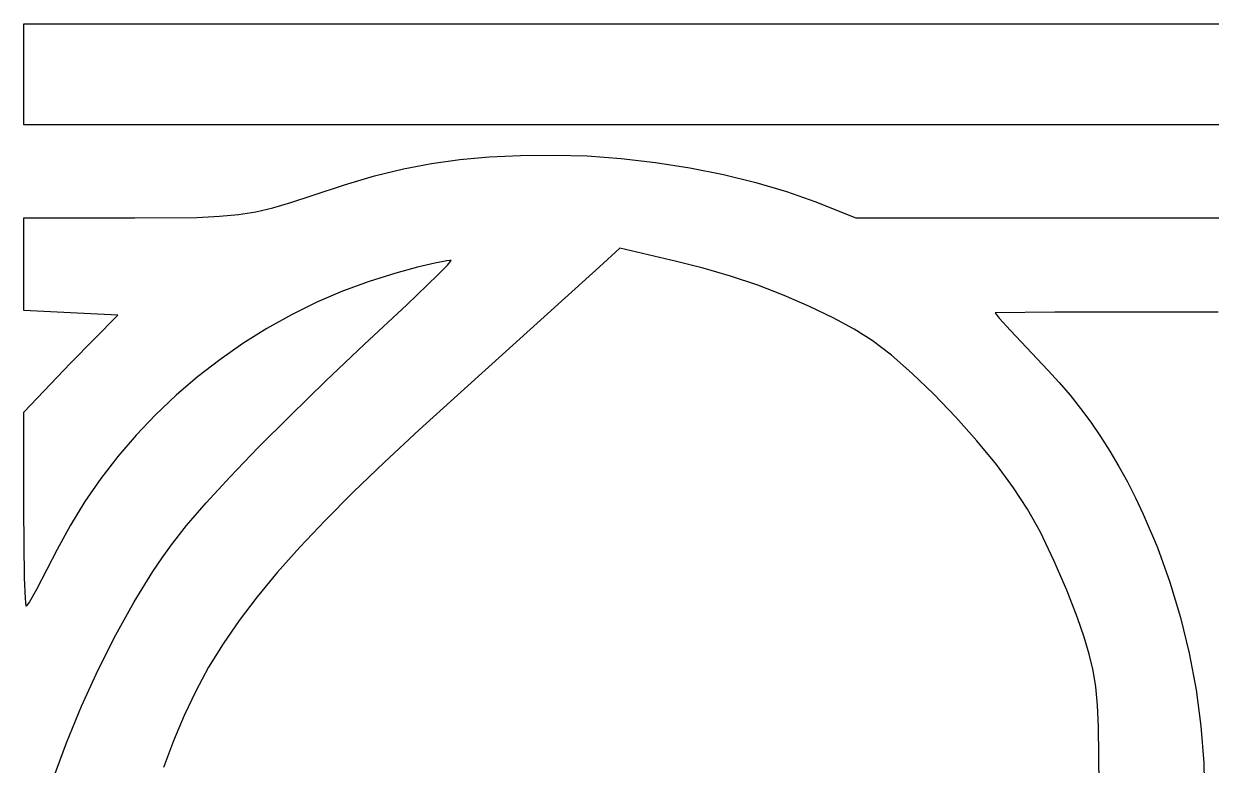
# Model space of a CAD drawing. Extents: x 0 to 2298, y -1902 to 396.
# Drawn here: x 26.5 to 365.5, y -10.9 to 200.8 of the extents above; entities that cross this region are included whole.
import ezdxf

# ---------------------------------------------------------------- set-up
doc = ezdxf.new("R2010")
doc.units = 0

msp = doc.modelspace()

# ---------------------------------------------------------------- linework, layer by layer
at = {"layer": 'Layer 1'}
for p, q in [((26.455758, 186.429096), (26.455758, 200.848396)), ((26.455758, 200.848396), (492.311758, 200.848396)), ((26.455758, 172.009796), (26.455758, 186.429096)), ((492.311758, 172.009796), (26.455758, 172.009796)), ((150.962704, 162.047928), (159.356936, 162.803562)), ((159.356936, 162.803562), (168.281497, 163.22644)), ((168.281497, 163.22644), (177.970358, 163.358156)), ((177.970358, 163.358156), (187.33254, 163.11379)), ((187.33254, 163.11379), (197.00667, 162.401488)), ((126.622292, 157.36856), (134.829352, 159.372021)), ((134.829352, 159.372021), (142.864833, 160.917946)), ((142.864833, 160.917946), (150.962704, 162.047928)), ((197.00667, 162.401488), (206.826376, 161.252446)), ((206.826376, 161.252446), (216.625283, 159.697859)), ((216.625283, 159.697859), (226.237018, 157.768921)), ((118.009684, 154.86597), (126.622292, 157.36856)), ((226.237018, 157.768921), (235.495208, 155.496828)), ((108.757558, 151.822656), (118.009684, 154.86597)), ((235.495208, 155.496828), (244.233479, 152.912774)), ((244.233479, 152.912774), (252.285458, 150.047956)), ((97.547925, 148.290613), (102.744602, 149.826567)), ((102.744602, 149.826567), (108.757558, 151.822656)), ((252.285458, 150.047956), (264.042758, 145.389396)), ((75.87731, 145.552327), (82.332221, 145.845653)), ((82.332221, 145.845653), (87.79407, 146.359948)), ((87.79407, 146.359948), (92.715193, 147.155004)), ((92.715193, 147.155004), (97.547925, 148.290613)), ((26.456458, 132.079216), (26.456458, 145.389416)), ((26.456458, 145.389416), (58.178958, 145.389416)), ((58.178958, 145.389416), (75.87731, 145.552327)), ((264.042758, 145.389396), (611.215758, 145.389396)), ((196.6111, 136.7379), (190.84336, 131.41384)), ((212.8051, 132.96669), (196.6111, 136.7379)), ((143.835475, 132.495142), (138.826821, 131.285441)), ((147.221944, 133.164117), (143.835475, 132.495142)), ((148.144384, 133.263336), (147.221944, 133.164117)), ((147.457638, 131.930134), (148.466306, 133.18838)), ((148.466306, 133.18838), (148.144384, 133.263336)), ((220.429865, 131.075456), (212.8051, 132.96669)), ((26.456458, 118.990916), (26.456458, 132.079216)), ((132.715906, 129.639), (125.0396, 127.265415)), ((138.826821, 131.285441), (132.715906, 129.639)), ((135.821606, 120.54368), (144.722801, 129.112108)), ((144.722801, 129.112108), (147.457638, 131.930134)), ((190.84336, 131.41384), (150.24736, 94.81094)), ((228.215802, 128.776073), (220.429865, 131.075456)), ((125.0396, 127.265415), (117.495876, 124.480438)), ((235.991334, 126.138733), (228.215802, 128.776073)), ((243.584887, 123.233628), (235.991334, 126.138733)), ((117.495876, 124.480438), (110.102931, 121.299017)), ((250.824886, 120.130949), (243.584887, 123.233628)), ((39.766658, 118.325408), (26.456458, 118.990916)), ((110.102931, 121.299017), (102.878962, 117.7361)), ((123.780071, 109.354849), (135.821606, 120.54368)), ((257.539755, 116.900888), (250.824886, 120.130949)), ((53.298658, 117.6599), (39.766658, 118.325408)), ((39.766658, 103.9061), (53.298658, 117.6599)), ((102.878962, 117.7361), (95.842168, 113.806634)), ((263.557918, 113.613638), (257.539755, 116.900888)), ((320.874071, 118.451103), (303.758008, 118.32632)), ((303.758008, 118.32632), (304.929579, 116.790798)), ((304.929579, 116.790798), (308.139263, 113.196358)), ((367.480508, 118.492697), (320.874071, 118.451103)), ((95.842168, 113.806634), (89.010746, 109.525568)), ((268.7078, 110.33939), (263.557918, 113.613638)), ((308.139263, 113.196358), (318.842808, 101.91042)), ((89.010746, 109.525568), (82.402893, 104.907849)), ((112.653609, 98.789925), (123.780071, 109.354849)), ((274.180901, 106.169147), (268.7078, 110.33939)), ((280.132341, 100.977237), (274.180901, 106.169147)), ((26.456458, 89.9304), (39.766658, 103.9061)), ((82.402893, 104.907849), (76.036806, 99.968425)), ((318.842808, 101.91042), (322.056929, 98.4184)), ((76.036806, 99.968425), (69.930683, 94.722244)), ((102.504613, 88.911301), (112.653609, 98.789925)), ((286.33335, 95.010629), (280.132341, 100.977237)), ((322.056929, 98.4184), (325.167633, 94.768779)), ((292.555159, 88.51629), (286.33335, 95.010629)), ((69.930683, 94.722244), (64.102722, 89.184254)), ((150.24736, 94.81094), (139.343655, 84.849437)), ((325.167633, 94.768779), (328.172889, 90.96903)), ((26.456458, 62.2009), (26.456458, 89.9304)), ((64.102722, 89.184254), (58.57112, 83.369402)), ((93.395473, 79.781368), (102.504613, 88.911301)), ((298.568998, 81.741189), (292.555159, 88.51629)), ((328.172889, 90.96903), (331.070665, 87.026628)), ((139.343655, 84.849437), (129.464535, 75.617785)), ((331.070665, 87.026628), (333.858931, 82.949045)), ((58.57112, 83.369402), (53.354075, 77.292638)), ((304.146097, 74.932293), (298.568998, 81.741189)), ((333.858931, 82.949045), (336.535655, 78.743757)), ((85.388582, 71.462517), (93.395473, 79.781368)), ((336.535655, 78.743757), (339.098807, 74.418236)), ((53.354075, 77.292638), (48.469783, 70.968907)), ((129.464535, 75.617785), (120.542732, 67.024346)), ((309.057688, 68.336571), (304.146097, 74.932293)), ((78.546329, 64.017141), (85.388582, 71.462517)), ((339.098807, 74.418236), (341.546356, 69.979956)), ((48.469783, 70.968907), (43.936443, 64.413159)), ((313.075, 62.20099), (309.057688, 68.336571)), ((341.546356, 69.979956), (343.876271, 65.436391)), ((120.542732, 67.024346), (112.510982, 58.977484)), ((343.876271, 65.436391), (346.086521, 60.795016)), ((26.706023, 42.596138), (26.456458, 62.2009)), ((43.936443, 64.413159), (39.772251, 57.64034)), ((72.931107, 57.507631), (78.546329, 64.017141)), ((316.697165, 55.632608), (313.075, 62.20099)), ((39.772251, 57.64034), (35.995406, 50.6654)), ((112.510982, 58.977484), (105.302018, 51.38556)), ((346.086521, 60.795016), (350.139902, 51.248726)), ((68.605306, 51.99638), (72.931107, 57.507631)), ((320.589692, 47.587595), (316.697165, 55.632608)), ((65.969048, 48.346255), (68.605306, 51.99638)), ((105.302018, 51.38556), (98.848574, 44.156936)), ((350.139902, 51.248726), (353.690251, 41.400876)), ((35.995406, 50.6654), (30.061292, 39.24086)), ((63.310694, 44.403674), (65.969048, 48.346255)), ((324.274248, 39.08503), (320.589692, 47.587595)), ((57.984891, 35.760722), (63.310694, 44.403674)), ((98.848574, 44.156936), (93.083385, 37.199975)), ((26.924393, 36.65163), (26.706023, 42.596138)), ((353.690251, 41.400876), (356.721321, 31.311258)), ((30.061292, 39.24086), (28.071701, 35.753885)), ((327.2725, 31.14399), (324.274248, 39.08503)), ((27.121966, 34.4714), (26.924393, 36.65163)), ((28.071701, 35.753885), (27.121966, 34.4714)), ((52.742278, 26.30669), (57.984891, 35.760722)), ((93.083385, 37.199975), (87.939185, 30.42304)), ((329.195368, 25.618887), (327.2725, 31.14399)), ((356.721321, 31.311258), (359.216863, 21.039659)), ((87.939185, 30.42304), (83.348707, 23.734492)), ((47.69724, 16.280743), (52.742278, 26.30669)), ((83.348707, 23.734492), (79.244686, 17.042694)), ((330.676297, 20.759296), (329.195368, 25.618887)), ((331.772479, 16.170071), (330.676297, 20.759296)), ((359.216863, 21.039659), (361.160631, 10.645872)), ((79.244686, 17.042694), (75.559856, 10.256008)), ((42.96416, 5.922043), (47.69724, 16.280743)), ((332.541107, 11.456065), (331.772479, 16.170071)), ((75.559856, 10.256008), (72.226951, 3.282796)), ((333.039371, 6.222131), (332.541107, 11.456065)), ((361.160631, 10.645872), (362.536377, 0.189686)), ((38.657422, -4.530243), (42.96416, 5.922043)), ((333.324465, 0.073121), (333.039371, 6.222131)), ((72.226951, 3.282796), (69.178704, -3.968579)), ((333.48391, -16.55071), (333.324465, 0.073121)), ((362.536377, 0.189686), (363.327853, -10.26911)), ((34.89141, -14.836953), (38.657422, -4.530243)), ((69.178704, -3.968579), (66.347851, -11.589755)), ((363.327853, -10.26911), (363.499413, -15.480801))]:
    msp.add_line(p, q, dxfattribs=at)

doc.saveas('drawing.dxf')
